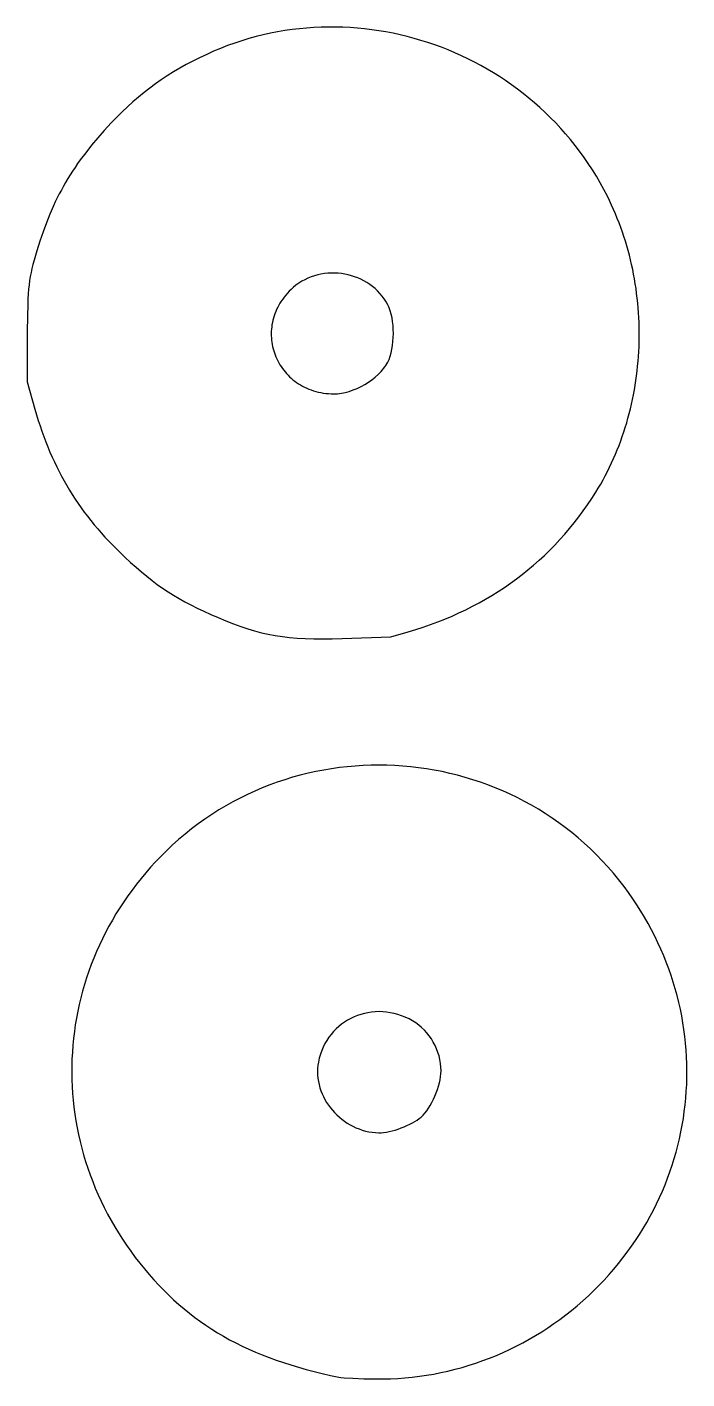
# Model space of a CAD drawing. Extents: x 28 to 1041, y 757 to 2190.
# Drawn here: x 820.7 to 951.7, y 756.8 to 1025.2 of the extents above; entities that cross this region are included whole.
import ezdxf

# ---------------------------------------------------------------- set-up
doc = ezdxf.new("R2010")
doc.units = 0
doc.header["$MEASUREMENT"] = 0
doc.layers.add('LAYER_1', color=18, linetype='CONTINUOUS')

msp = doc.modelspace()

# ---------------------------------------------------------------- linework, layer by layer
at = {"layer": 'LAYER_1'}
for points in [[(883.24, 903.79), (892.87, 904.1), (896.31, 905.1), (897.82, 905.55), (899.3, 906.04), (900.76, 906.55), (902.2, 907.08), (903.62, 907.65), (905.02, 908.24), (906.39, 908.85), (907.75, 909.5), (909.08, 910.17), (910.39, 910.87), (911.68, 911.59), (912.95, 912.34), (914.2, 913.12), (915.42, 913.93), (916.62, 914.76), (917.8, 915.61), (918.96, 916.5), (920.1, 917.41), (921.21, 918.34), (922.3, 919.3), (923.37, 920.29), (924.41, 921.3), (925.43, 922.34), (926.43, 923.41), (927.41, 924.5), (928.36, 925.61), (929.29, 926.75), (930.19, 927.92), (931.07, 929.11), (931.93, 930.33), (932.76, 931.57), (933.57, 932.84), (934.06, 933.64), (934.54, 934.45), (935, 935.27), (935.44, 936.1), (935.88, 936.93), (936.29, 937.78), (936.7, 938.63), (937.09, 939.49), (937.46, 940.35), (937.82, 941.23), (938.17, 942.11), (938.5, 942.99), (938.82, 943.89), (939.13, 944.79), (939.41, 945.69), (939.69, 946.6), (939.95, 947.52), (940.2, 948.44), (940.43, 949.36), (940.65, 950.29), (940.85, 951.23), (941.04, 952.17), (941.22, 953.11), (941.38, 954.05), (941.52, 955), (941.65, 955.95), (941.77, 956.9), (941.87, 957.86), (941.96, 958.82), (942.04, 959.78), (942.09, 960.74), (942.14, 961.7), (942.17, 962.66), (942.19, 963.63), (942.19, 964.59), (942.17, 965.55), (942.15, 966.52), (942.1, 967.48), (942.05, 968.45), (941.97, 969.41), (941.89, 970.37), (941.79, 971.33), (941.67, 972.29), (941.54, 973.24), (941.4, 974.2), (941.24, 975.15), (941.06, 976.1), (940.88, 977.04), (940.67, 977.99), (940.45, 978.93), (940.22, 979.86), (939.98, 980.79), (939.71, 981.72), (939.44, 982.64), (939.15, 983.56), (938.84, 984.47), (938.52, 985.38), (938.18, 986.28), (937.83, 987.18), (937.47, 988.07), (937.09, 988.95), (936.69, 989.83), (936.28, 990.7), (935.86, 991.56), (935.16, 992.91), (934.43, 994.24), (933.67, 995.54), (932.88, 996.82), (932.06, 998.07), (931.22, 999.29), (930.34, 1000.5), (929.45, 1001.67), (928.52, 1002.82), (927.57, 1003.94), (926.6, 1005.04), (925.6, 1006.11), (924.58, 1007.16), (923.53, 1008.17), (922.47, 1009.17), (921.38, 1010.13), (920.27, 1011.06), (919.14, 1011.97), (918, 1012.85), (916.83, 1013.7), (915.65, 1014.52), (914.44, 1015.32), (913.22, 1016.08), (911.99, 1016.82), (910.74, 1017.52), (909.47, 1018.2), (908.19, 1018.84), (906.89, 1019.46), (905.58, 1020.05), (904.26, 1020.6), (902.93, 1021.13), (901.58, 1021.62), (900.23, 1022.08), (898.86, 1022.51), (897.49, 1022.91), (896.11, 1023.28), (894.71, 1023.62), (893.31, 1023.92), (891.91, 1024.19), (890.5, 1024.43), (889.08, 1024.63), (887.65, 1024.8), (886.23, 1024.94), (884.79, 1025.05), (883.36, 1025.12), (881.92, 1025.15), (880.48, 1025.16), (879.04, 1025.13), (877.6, 1025.06), (876.16, 1024.96), (874.72, 1024.82), (873.28, 1024.65), (871.84, 1024.44), (870.4, 1024.19), (868.97, 1023.91), (867.54, 1023.6), (866.12, 1023.25), (864.7, 1022.86), (863.28, 1022.43), (861.88, 1021.97), (860.47, 1021.46), (859.08, 1020.93), (857.7, 1020.35), (856.32, 1019.73), (854.92, 1019.07), (853.57, 1018.39), (852.25, 1017.7), (850.97, 1016.98), (849.72, 1016.24), (848.5, 1015.48), (847.31, 1014.7), (846.15, 1013.88), (845, 1013.04), (843.88, 1012.16), (842.77, 1011.25), (841.68, 1010.31), (840.6, 1009.32), (839.52, 1008.3), (838.45, 1007.24), (837.39, 1006.13), (836, 1004.63), (834.69, 1003.15), (833.46, 1001.68), (832.3, 1000.22), (831.21, 998.77), (830.69, 998.04), (830.19, 997.3), (829.7, 996.57), (829.23, 995.83), (828.77, 995.08), (828.32, 994.33), (827.89, 993.57), (827.47, 992.8), (827.06, 992.03), (826.66, 991.24), (826.27, 990.45), (825.9, 989.64), (825.17, 987.99), (824.49, 986.27), (823.83, 984.5), (823.2, 982.65), (822.59, 980.73), (822.05, 978.87), (821.82, 978.02), (821.62, 977.21), (821.45, 976.42), (821.3, 975.63), (821.17, 974.83), (821.06, 974), (820.97, 973.14), (820.89, 972.22), (820.84, 971.23), (820.79, 970.15), (820.73, 967.68), (820.71, 964.7), (820.66, 954.72), (822.22, 949.29), (822.55, 948.17), (822.89, 947.06), (823.25, 945.98), (823.61, 944.91), (823.99, 943.85), (824.39, 942.82), (824.79, 941.8), (825.21, 940.79), (825.64, 939.8), (826.09, 938.83), (826.55, 937.86), (827.02, 936.91), (827.51, 935.98), (828.02, 935.05), (828.54, 934.14), (829.08, 933.24), (829.63, 932.35), (830.2, 931.47), (830.79, 930.6), (831.39, 929.74), (832.02, 928.88), (832.65, 928.04), (833.31, 927.2), (833.99, 926.37), (834.68, 925.55), (835.4, 924.73), (836.13, 923.92), (836.88, 923.11), (837.66, 922.31), (838.45, 921.51), (839.26, 920.71), (840.1, 919.92), (841.22, 918.89), (842.31, 917.91), (843.38, 917), (844.43, 916.13), (845.48, 915.31), (846.52, 914.53), (847.57, 913.79), (848.64, 913.07), (849.73, 912.39), (850.85, 911.72), (852, 911.08), (853.2, 910.44), (854.45, 909.81), (855.77, 909.19), (857.14, 908.56), (858.6, 907.92), (860.15, 907.27), (861.63, 906.69), (863.07, 906.16), (864.46, 905.69), (865.83, 905.28), (867.19, 904.92), (868.55, 904.62), (869.93, 904.36), (871.34, 904.15), (872.79, 903.98), (874.3, 903.86), (875.89, 903.78), (877.56, 903.73), (879.34, 903.72), (881.22, 903.74)], [(881.56, 952.34), (881.93, 952.35), (882.3, 952.37), (882.68, 952.41), (883.06, 952.46), (883.45, 952.54), (883.84, 952.62), (884.62, 952.84), (885.41, 953.11), (886.19, 953.44), (886.96, 953.81), (887.71, 954.22), (888.44, 954.67), (889.13, 955.16), (889.79, 955.68), (890.4, 956.23), (890.95, 956.8), (891.21, 957.1), (891.45, 957.4), (891.68, 957.7), (891.89, 958), (892.08, 958.31), (892.25, 958.62), (892.38, 958.9), (892.51, 959.19), (892.73, 959.82), (892.93, 960.5), (893.08, 961.21), (893.21, 961.96), (893.3, 962.74), (893.35, 963.53), (893.37, 964.33), (893.36, 965.13), (893.31, 965.92), (893.22, 966.69), (893.11, 967.44), (892.95, 968.15), (892.76, 968.82), (892.54, 969.45), (892.42, 969.74), (892.28, 970.01), (891.94, 970.62), (891.57, 971.2), (891.16, 971.76), (890.72, 972.28), (890.25, 972.77), (889.76, 973.23), (889.24, 973.66), (888.69, 974.06), (888.13, 974.43), (887.54, 974.77), (886.94, 975.08), (886.32, 975.35), (885.69, 975.59), (885.05, 975.79), (884.39, 975.97), (883.73, 976.1), (883.06, 976.21), (882.39, 976.28), (881.71, 976.32), (881.03, 976.32), (880.35, 976.28), (879.68, 976.21), (879.01, 976.1), (878.35, 975.96), (877.69, 975.78), (877.05, 975.56), (876.41, 975.3), (875.79, 975.01), (875.19, 974.68), (874.6, 974.3), (874.04, 973.89), (873.49, 973.45), (873.1, 973.08), (872.72, 972.72), (872.36, 972.34), (872.03, 971.95), (871.71, 971.56), (871.41, 971.17), (871.13, 970.76), (870.87, 970.36), (870.63, 969.94), (870.41, 969.52), (870.2, 969.1), (870.02, 968.68), (869.85, 968.25), (869.7, 967.82), (869.57, 967.38), (869.46, 966.95), (869.36, 966.51), (869.28, 966.07), (869.22, 965.63), (869.17, 965.19), (869.15, 964.76), (869.14, 964.32), (869.14, 963.88), (869.16, 963.45), (869.2, 963.01), (869.26, 962.58), (869.33, 962.15), (869.41, 961.73), (869.51, 961.31), (869.63, 960.89), (869.76, 960.48), (869.91, 960.07), (870.07, 959.67), (870.25, 959.28), (870.44, 958.89), (870.64, 958.5), (870.86, 958.13), (871.1, 957.76), (871.35, 957.4), (871.61, 957.05), (871.88, 956.71), (872.17, 956.38), (872.47, 956.06), (872.79, 955.74), (873.11, 955.44), (873.45, 955.15), (873.81, 954.87), (874.17, 954.61), (874.55, 954.35), (874.94, 954.11), (875.34, 953.89), (875.75, 953.67), (876.18, 953.47), (876.61, 953.29), (877.06, 953.12), (877.52, 952.96), (877.99, 952.82), (878.47, 952.7), (878.96, 952.6), (879.46, 952.51), (879.97, 952.44), (880.49, 952.39), (881.02, 952.35)], [(889.91, 756.8), (891.36, 756.8), (892.8, 756.84), (894.25, 756.91), (895.68, 757.01), (897.12, 757.15), (898.55, 757.33), (899.98, 757.54), (901.4, 757.78), (902.81, 758.06), (904.22, 758.38), (905.62, 758.72), (907.01, 759.1), (908.39, 759.52), (909.76, 759.96), (911.13, 760.44), (912.48, 760.95), (913.82, 761.49), (915.15, 762.07), (916.46, 762.67), (917.76, 763.31), (919.05, 763.98), (920.32, 764.68), (921.58, 765.41), (922.82, 766.17), (924.04, 766.96), (925.25, 767.78), (926.44, 768.63), (927.61, 769.51), (928.76, 770.42), (929.89, 771.35), (931, 772.32), (932.08, 773.31), (933.15, 774.33), (934.19, 775.37), (935.2, 776.43), (936.18, 777.51), (937.13, 778.6), (938.05, 779.71), (938.94, 780.83), (939.8, 781.97), (940.64, 783.13), (941.44, 784.29), (942.21, 785.48), (942.95, 786.67), (943.66, 787.88), (944.34, 789.1), (945, 790.33), (945.62, 791.57), (946.21, 792.83), (946.77, 794.09), (947.3, 795.36), (947.8, 796.64), (948.27, 797.93), (948.71, 799.23), (949.12, 800.54), (949.5, 801.85), (949.85, 803.17), (950.17, 804.5), (950.45, 805.83), (950.71, 807.17), (950.94, 808.51), (951.13, 809.86), (951.3, 811.21), (951.43, 812.56), (951.53, 813.92), (951.6, 815.27), (951.65, 816.63), (951.66, 817.99), (951.63, 819.35), (951.58, 820.72), (951.5, 822.08), (951.38, 823.44), (951.24, 824.8), (951.06, 826.15), (950.85, 827.51), (950.61, 828.86), (950.34, 830.21), (950.04, 831.55), (949.71, 832.89), (949.34, 834.23), (948.94, 835.56), (948.52, 836.88), (948.06, 838.2), (947.56, 839.51), (947.04, 840.81), (946.48, 842.11), (945.9, 843.4), (945.28, 844.68), (944.63, 845.95), (943.94, 847.21), (943.23, 848.45), (942.48, 849.69), (941.7, 850.92), (940.89, 852.13), (940.05, 853.34), (939.17, 854.53), (938.13, 855.87), (937.06, 857.18), (935.96, 858.45), (934.83, 859.68), (933.67, 860.87), (932.49, 862.02), (931.28, 863.14), (930.04, 864.22), (928.79, 865.25), (927.5, 866.26), (926.2, 867.22), (924.88, 868.14), (923.53, 869.03), (922.17, 869.88), (920.78, 870.69), (919.38, 871.46), (917.96, 872.19), (916.53, 872.88), (915.08, 873.53), (913.61, 874.15), (912.13, 874.72), (910.64, 875.26), (909.14, 875.76), (907.63, 876.22), (906.11, 876.63), (904.58, 877.01), (903.03, 877.35), (901.49, 877.65), (899.93, 877.91), (898.37, 878.14), (896.81, 878.32), (895.24, 878.46), (893.67, 878.56), (892.1, 878.62), (890.52, 878.64), (888.95, 878.63), (887.37, 878.57), (885.8, 878.47), (884.23, 878.33), (882.66, 878.15), (881.1, 877.93), (879.54, 877.67), (877.99, 877.37), (876.44, 877.03), (874.9, 876.65), (873.37, 876.23), (871.85, 875.76), (870.34, 875.26), (868.84, 874.71), (867.35, 874.13), (865.88, 873.5), (864.42, 872.83), (862.97, 872.12), (861.54, 871.37), (860.12, 870.58), (858.72, 869.75), (857.34, 868.87), (855.98, 867.95), (854.64, 867), (853.32, 866), (852.02, 864.95), (850.74, 863.87), (849.49, 862.75), (848.26, 861.58), (847.2, 860.52), (846.18, 859.45), (845.18, 858.36), (844.22, 857.26), (843.28, 856.14), (842.38, 855), (841.51, 853.85), (840.66, 852.68), (839.85, 851.5), (839.07, 850.31), (838.31, 849.1), (837.59, 847.88), (836.9, 846.65), (836.24, 845.41), (835.61, 844.16), (835.02, 842.89), (834.45, 841.62), (833.91, 840.34), (833.41, 839.05), (832.93, 837.75), (832.49, 836.44), (832.07, 835.12), (831.69, 833.8), (831.34, 832.47), (831.02, 831.14), (830.73, 829.8), (830.47, 828.45), (830.24, 827.1), (830.05, 825.75), (829.88, 824.39), (829.75, 823.03), (829.65, 821.67), (829.58, 820.31), (829.54, 818.94), (829.53, 817.58), (829.55, 816.21), (829.61, 814.84), (829.69, 813.48), (829.81, 812.11), (829.96, 810.75), (830.14, 809.38), (830.35, 808.03), (830.6, 806.67), (830.87, 805.32), (831.18, 803.97), (831.52, 802.62), (831.89, 801.28), (832.29, 799.95), (832.72, 798.62), (833.19, 797.3), (833.69, 795.99), (834.21, 794.68), (834.78, 793.38), (835.37, 792.09), (835.99, 790.81), (836.65, 789.54), (837.34, 788.28), (838.06, 787.03), (838.82, 785.79), (839.6, 784.56), (840.42, 783.34), (841.27, 782.14), (842.15, 780.94), (843.06, 779.77), (843.98, 778.64), (844.91, 777.54), (845.85, 776.48), (846.8, 775.44), (847.78, 774.44), (848.76, 773.47), (849.76, 772.52), (850.78, 771.61), (851.82, 770.72), (852.88, 769.86), (853.96, 769.03), (855.06, 768.23), (856.18, 767.45), (857.32, 766.7), (858.48, 765.97), (859.67, 765.28), (860.88, 764.6), (862.12, 763.95), (863.39, 763.33), (864.68, 762.72), (866, 762.14), (867.35, 761.59), (868.72, 761.05), (870.13, 760.54), (871.57, 760.05), (873.04, 759.58), (874.54, 759.13), (876.08, 758.7), (877.65, 758.29), (879.26, 757.89), (880.9, 757.52), (882.58, 757.16), (882.97, 757.11), (883.58, 757.05), (885.3, 756.94), (887.49, 756.86)], [(890.49, 805.66), (890.95, 805.67), (891.45, 805.72), (891.98, 805.8), (892.54, 805.91), (893.12, 806.05), (893.71, 806.22), (894.31, 806.41), (894.91, 806.62), (895.5, 806.85), (896.08, 807.1), (896.64, 807.36), (897.17, 807.63), (897.66, 807.91), (898.12, 808.19), (898.53, 808.48), (898.89, 808.77), (899.26, 809.14), (899.63, 809.56), (899.99, 810.04), (900.35, 810.56), (900.69, 811.11), (901.02, 811.71), (901.33, 812.32), (901.61, 812.96), (901.88, 813.61), (902.12, 814.26), (902.33, 814.92), (902.51, 815.56), (902.65, 816.2), (902.75, 816.81), (902.82, 817.4), (902.84, 817.96), (902.82, 818.71), (902.74, 819.45), (902.62, 820.19), (902.44, 820.91), (902.22, 821.62), (901.96, 822.32), (901.65, 823), (901.3, 823.66), (900.92, 824.3), (900.49, 824.9), (900.02, 825.49), (899.53, 826.03), (898.99, 826.55), (898.42, 827.03), (897.83, 827.47), (897.2, 827.87), (896.48, 828.26), (895.74, 828.61), (895, 828.91), (894.26, 829.16), (893.51, 829.36), (892.76, 829.51), (892.02, 829.62), (891.27, 829.69), (890.53, 829.71), (889.79, 829.68), (889.06, 829.62), (888.34, 829.51), (887.63, 829.36), (886.93, 829.17), (886.24, 828.94), (885.58, 828.67), (884.93, 828.36), (884.29, 828.02), (883.68, 827.64), (883.1, 827.22), (882.54, 826.77), (882, 826.28), (881.5, 825.76), (881.02, 825.21), (880.57, 824.63), (880.16, 824.01), (879.79, 823.37), (879.45, 822.69), (879.15, 821.98), (878.89, 821.25), (878.67, 820.49), (878.5, 819.7), (878.4, 819.06), (878.34, 818.41), (878.32, 817.77), (878.34, 817.13), (878.4, 816.49), (878.5, 815.86), (878.63, 815.24), (878.8, 814.62), (879, 814.02), (879.24, 813.42), (879.5, 812.84), (879.8, 812.27), (880.13, 811.71), (880.48, 811.17), (880.87, 810.65), (881.27, 810.15), (881.71, 809.67), (882.17, 809.2), (882.65, 808.76), (883.15, 808.35), (883.67, 807.96), (884.22, 807.59), (884.78, 807.25), (885.36, 806.95), (885.95, 806.67), (886.56, 806.42), (887.19, 806.2), (887.83, 806.02), (888.48, 805.88), (889.14, 805.77), (889.81, 805.7)]]:
    msp.add_lwpolyline(points, close=True, dxfattribs=at)

doc.saveas('drawing.dxf')
